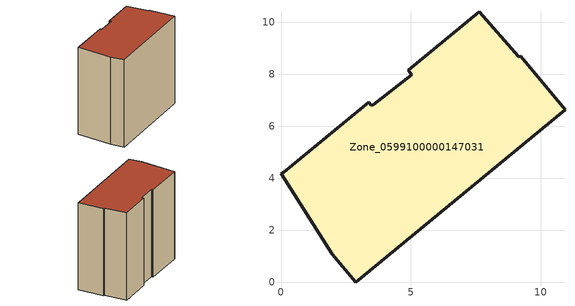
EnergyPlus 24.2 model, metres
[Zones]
Zone_0599100000147031
 floor ground (C_G): 3.55,6.83 5.04,7.98 4.89,8.16 7.63,10.4 9.14,8.66 9.22,8.69 10.93,6.64 2.87,0 1.98,1.07 0,4.17 0.1,4.23 3.38,6.91 3.47,6.8 z0
 wall outside (C_F): 3.55,6.83 3.47,6.8 3.38,6.91 0.1,4.23 0,4.17 1.98,1.07 2.87,0 10.93,6.64 9.22,8.69 9.14,8.66 7.63,10.4 4.89,8.16 5.04,7.98 3.55,6.83 z0:9.05
 roof outside (C_R): 5.04,7.98 3.55,6.83 3.47,6.8 3.38,6.91 0.1,4.23 0,4.17 1.98,1.07 2.87,0 10.93,6.64 9.22,8.69 9.14,8.66 7.63,10.4 4.89,8.16 z9.05
[BUILDING]
Pand.0599100000147031: North Axis=0; Terrain=City; Loads Convergence Tolerance Value=0.04; Temperature Convergence Tolerance Value=0.4; Solar Distribution=FullExterior; Maximum Number of Warmup Days=25; Minimum Number of Warmup Days=1
[Site:Location]
Rotterdam.The.Hague.AP_ZH_NLD Design_Conditions: Latitude=51.96; Longitude=4.45; Time Zone=1; Elevation=-4.5
[SITE:GROUNDTEMPERATURE:BUILDINGSURFACE]
18, 18, 18, 18, 18, 18, 18, 18, 18, 18, 18, 18
[MATERIAL] Thermal Absorptance=0.9; Solar Absorptance=0.7; Visible Absorptance=0.7
Name | Roughness | Thickness | Conductivity | Density | Specific Heat
G.TC.1946 | MediumSmooth | 0.15 | 1 | 540 | 1210
F.TC.1946 | Rough | 0.3 | 0.857143 | 1920 | 840
R.TC.1946 | MediumRough | 0.2 | 0.909091 | 1500 | 1000
[CONSTRUCTION]
C_G: G.TC.1946
C_F: F.TC.1946
C_R: R.TC.1946
[ZONE]
Zone_0599100000147031: Type=1; Multiplier=1; Ceiling Height=Autocalculate; Volume=Autocalculate; Floor Area=autocalculate; Part of Total Floor Area=Yes
[ZONEINFILTRATION:DESIGNFLOWRATE]
Infil_Zone_0599100000147031: Zone or ZoneList or Space or SpaceList=Zone_0599100000147031; Schedule=AlwaysOn; Design Flow Rate Calculation Method=Flow/Area; Flow Rate per Floor Area=0.003; Constant Term Coefficient=1; Temperature Term Coefficient=0; Velocity Term Coefficient=0; Velocity Squared Term Coefficient=0
[HVACTEMPLATE:ZONE:IDEALLOADSAIRSYSTEM]
Zone_0599100000147031: Maximum Heating Supply Air Temperature=50; Minimum Cooling Supply Air Temperature=13; Maximum Heating Supply Air Humidity Ratio=0.0156; Minimum Cooling Supply Air Humidity Ratio=0.0077; Heating Limit=NoLimit; Cooling Limit=NoLimit; Dehumidification Control Type=ConstantSensibleHeatRatio; Cooling Sensible Heat Ratio=0.7; Dehumidification Setpoint=60; Humidification Control Type=None; Humidification Setpoint=30; Outdoor Air Method=None; Outdoor Air Flow Rate per Person=0.00944; Outdoor Air Flow Rate per Zone Floor Area=0; Outdoor Air Flow Rate per Zone=0; Demand Controlled Ventilation Type=None; Outdoor Air Economizer Type=NoEconomizer; Heat Recovery Type=None; Sensible Heat Recovery Effectiveness=0.7; Latent Heat Recovery Effectiveness=0.65
[ZONECONTROL:THERMOSTAT]
ThermostatControl_Zone_0599100000147031: Zone or ZoneList=Zone_0599100000147031; Control Type Schedule=DualSetpointControlType; Control 1=Thermostat_Zone_0599100000147031; Temperature Difference Between Cutout And Setpoint=0
[THERMOSTATSETPOINT:DUALSETPOINT]
Thermostat_Zone_0599100000147031: Heating Setpoint Temperature Schedule=HeatingSetpoint_Zone_0599100000147031; Cooling Setpoint Temperature Schedule=CoolingSetpoint_Zone_0599100000147031
[SCHEDULE:COMPACT]
HeatingSetpoint_Zone_0599100000147031: Through: 12/31, For: AllDays, Until: 24:00, 21
CoolingSetpoint_Zone_0599100000147031: Through: 12/31, For: AllDays, Until: 24:00, 24
DualSetpointControlType: Through: 12/31, For: AllDays, Until: 24:00, 4
AlwaysOn: Through: 12/31, For: AllDays, Until: 24:00, 1
